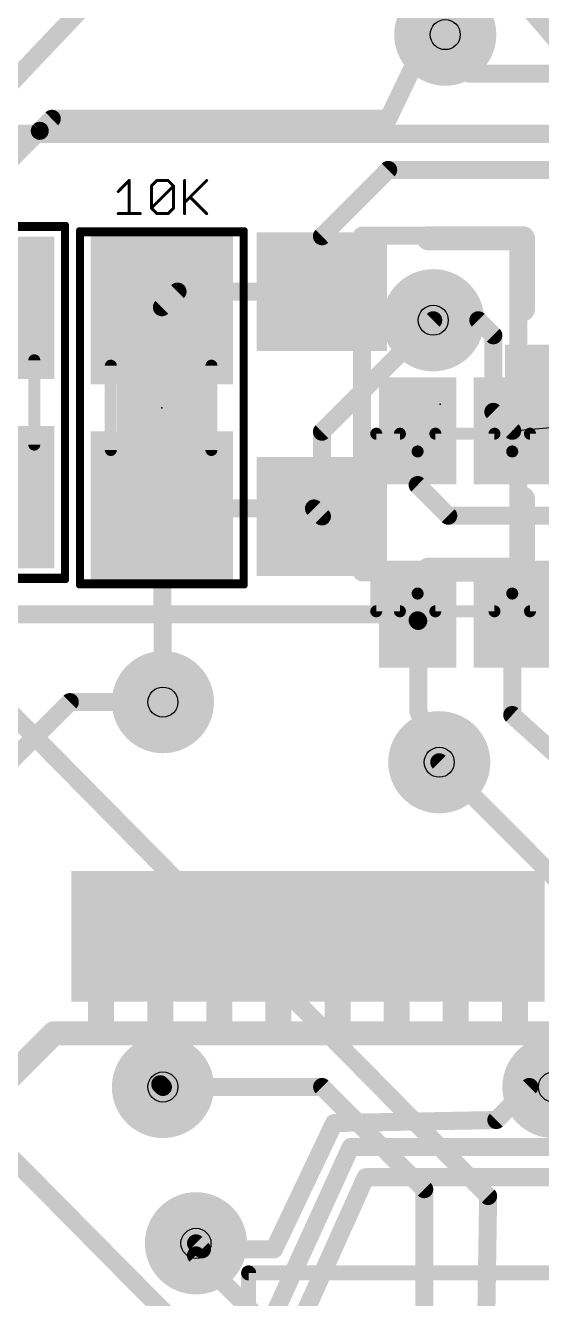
# Model space of a CAD drawing. Extents: x -10.2 to 81, y -3.9 to 69.4.
# Drawn here: x 51.42 to 55.78, y 38.22 to 48.97 of the extents above; entities that cross this region are included whole.
import ezdxf

# ---------------------------------------------------------------- set-up
doc = ezdxf.new("R2010")
doc.units = 0
for name, color, linetype in [('1', 22, 'CONTINUOUS'), ('16', 175, 'CONTINUOUS'), ('18', 82, 'CONTINUOUS'), ('19', 53, 'CONTINUOUS'), ('21', 253, 'CONTINUOUS'), ('22', 253, 'CONTINUOUS'), ('23', 7, 'CONTINUOUS'), ('27', 253, 'CONTINUOUS'), ('29', 253, 'CONTINUOUS'), ('30', 253, 'CONTINUOUS'), ('31', 253, 'CONTINUOUS'), ('32', 253, 'CONTINUOUS'), ('35', 253, 'CONTINUOUS'), ('39', 22, 'CONTINUOUS'), ('44', 253, 'CONTINUOUS'), ('51', 253, 'CONTINUOUS'), ('52', 253, 'CONTINUOUS')]:
    doc.layers.add(name, color=color, linetype=linetype)

# ---------------------------------------------------------------- blocks, each defined once
blk = doc.blocks.new('RECT')
blk.add_solid([(-0.5, -0.5), (0.5, -0.5), (-0.5, 0.5), (0.5, 0.5)])
blk = doc.blocks.new('ROUNDV')
at = {"const_width": 0.5}
blk.add_lwpolyline([(0, -0.25, 1), (0, 0.25, 1), (0, -0.25)], format="xyb", dxfattribs=at)

msp = doc.modelspace()

# ---------------------------------------------------------------- linework, layer by layer
at = {"layer": '1', "const_width": 0.1524}
for points in [[(54.9656, 48.895), (55.1688, 48.5648)], [(55.1688, 48.5648), (59.2328, 48.5648)], [(50.6984, 48.0568), (59.5122, 48.0568)], [(53.9226, 47.1916), (54.483, 47.752)], [(54.483, 47.752), (63.5, 47.752)], [(53.9226, 46.7245), (53.9226, 47.1916)], [(52.7015, 46.7245), (52.5691, 46.5921)], [(53.9226, 46.7245), (52.7015, 46.7245)], [(53.9226, 45.5406), (54.864, 46.482)], [(53.9226, 44.8245), (53.9226, 45.5406)], [(52.5691, 44.8921), (53.8551, 44.8921)], [(52.5691, 44.8921), (52.578, 43.2562)], [(53.8551, 44.8921), (53.9226, 44.8245)], [(55.3282, 39.0836), (51.0286, 43.434)], [(52.5691, 43.4429), (52.578, 43.2562)], [(56.6674, 40.9956), (54.9148, 42.7482)], [(54.2439, 36.4341), (48.8188, 41.91)], [(52.578, 40.005), (52.959, 40.005)], [(53.9242, 40.005), (52.578, 40.005)], [(54.7878, 39.1414), (53.9242, 40.005)], [(54.7878, 37.2872), (54.7878, 39.1414)], [(55.3028, 37.4341), (55.3282, 39.0836)], [(52.8574, 38.5826), (52.8574, 38.6842)], [(54.0059, 37.4341), (52.8574, 38.5826)]]:
    msp.add_lwpolyline(points, dxfattribs=at)
at = {"layer": '1', "const_width": 0.0762}
for points in [[(54.998, 48.915, 1), (54.9332, 48.875)], [(55.1688, 48.6029, 1), (55.1688, 48.5267)], [(55.1364, 48.5448, 1), (55.2012, 48.5848)], [(54.483, 47.7901, 1), (54.483, 47.7139)], [(54.5099, 47.7251, 1), (54.4561, 47.7789)], [(53.9607, 47.1916, 1), (53.8845, 47.1916)], [(53.8957, 47.2185, 1), (53.9495, 47.1647)], [(52.7015, 46.7626, 1), (52.7015, 46.6864)], [(52.7285, 46.6976, 1), (52.6746, 46.7514)], [(53.9226, 46.6864, 1), (53.9226, 46.7626)], [(53.8845, 46.7245, 1), (53.9607, 46.7245)], [(52.5421, 46.619, 1), (52.596, 46.5651)], [(54.8909, 46.4551, 1), (54.8371, 46.5089)], [(53.9607, 45.5406, 1), (53.8845, 45.5406)], [(53.8957, 45.5675, 1), (53.9495, 45.5137)], [(52.5691, 44.9302, 1), (52.5691, 44.854)], [(52.6072, 44.8923, 1), (52.531, 44.8918)], [(53.882, 44.919, 1), (53.8281, 44.8651)], [(53.8551, 44.854, 1), (53.8551, 44.9302)], [(53.8845, 44.8245, 1), (53.9607, 44.8245)], [(53.8957, 44.7976, 1), (53.9495, 44.8514)], [(52.6071, 43.4447, 1), (52.531, 43.4411)], [(52.5399, 43.2544, 1), (52.6161, 43.258)], [(52.5399, 43.256, 1), (52.6161, 43.2564)], [(54.9417, 42.7751, 1), (54.8879, 42.7213)], [(52.578, 40.0431, 1), (52.578, 39.9669)], [(52.578, 40.0431, 1), (52.578, 39.9669)], [(52.959, 39.9669, 1), (52.959, 40.0431)], [(53.9511, 40.0319, 1), (53.8973, 39.9781)], [(53.9242, 39.9669, 1), (53.9242, 40.0431)], [(54.8259, 39.1414, 1), (54.7497, 39.1414)], [(54.7609, 39.1145, 1), (54.8147, 39.1683)], [(55.3663, 39.083, 1), (55.2901, 39.0842)], [(55.3011, 39.0568, 1), (55.3553, 39.1104)], [(52.8955, 38.6842, 1), (52.8193, 38.6842)], [(52.8193, 38.5826, 1), (52.8955, 38.5826)], [(52.8843, 38.6095, 1), (52.8305, 38.5557)]]:
    msp.add_lwpolyline(points, format="xyb", dxfattribs=at)
at = {"layer": '16', "const_width": 0.1524}
for points in [[(56.388, 48.2854), (54.991, 49.911)], [(51.0794, 48.26), (52.5018, 49.7586)], [(54.7624, 48.768), (54.9656, 48.895)], [(54.483, 48.1838), (54.7624, 48.768)], [(51.5366, 48.0822), (51.6382, 48.1838)], [(51.6382, 48.1838), (54.483, 48.1838)], [(49.657, 46.228), (51.5366, 48.0822)], [(54.864, 46.482), (55.245, 46.482)], [(55.245, 46.482), (55.372, 46.355)], [(55.372, 46.355), (55.372, 45.7084)], [(55.372, 45.7084), (55.5319, 45.5485)], [(54.7319, 45.5485), (54.7319, 45.0901)], [(54.7319, 45.0901), (54.991, 44.831)], [(54.991, 44.831), (56.007, 44.831)], [(54.7319, 43.9985), (49.7643, 43.9985)], [(54.7319, 43.9985), (54.7319, 43.9471)], [(54.7319, 43.9471), (54.737, 43.942)], [(54.737, 43.942), (54.737, 43.18)], [(55.5319, 43.9985), (55.5319, 43.1471)], [(51.2826, 42.7482), (51.7906, 43.2562)], [(51.7906, 43.2562), (52.578, 43.2562)], [(54.737, 43.18), (54.9148, 42.7482)], [(55.5319, 43.1471), (56.8452, 41.9608)], [(52.5547, 41.2784), (52.5547, 40.0283)], [(52.5547, 40.0283), (52.578, 40.005)], [(55.6768, 40.005), (55.3974, 39.7256)], [(55.88, 40.005), (55.6768, 40.005)], [(55.3974, 39.7256), (54.0258, 39.7002)], [(53.5178, 38.6334), (54.0258, 39.7002)], [(54.1655, 39.497), (53.467, 37.973)], [(54.1655, 39.497), (56.9722, 39.497)], [(53.721, 37.973), (54.2925, 39.243)], [(54.2925, 39.243), (57.0865, 39.243)], [(52.9082, 38.6334), (52.8574, 38.6842)], [(53.5178, 38.6334), (52.9082, 38.6334)]]:
    msp.add_lwpolyline(points, dxfattribs=at)
at = {"layer": '16', "const_width": 0.0762}
for points in [[(54.9858, 48.8627, 1), (54.9454, 48.9273)], [(54.7422, 48.8003, 1), (54.7826, 48.7357)], [(54.7968, 48.7516, 1), (54.728, 48.7844)], [(51.6382, 48.2219, 1), (51.6382, 48.1457)], [(51.6651, 48.1569, 1), (51.6113, 48.2107)], [(54.4486, 48.2002, 1), (54.5174, 48.1674)], [(54.483, 48.1457, 1), (54.483, 48.2219)], [(51.5097, 48.1091, 1), (51.5635, 48.0553)], [(51.5634, 48.0551, 1), (51.5098, 48.1093)], [(54.864, 46.5201, 1), (54.864, 46.4439)], [(55.2719, 46.5089, 1), (55.2181, 46.4551)], [(55.245, 46.4439, 1), (55.245, 46.5201)], [(55.4101, 46.355, 1), (55.3339, 46.355)], [(55.3451, 46.3281, 1), (55.3989, 46.3819)], [(55.3989, 45.7354, 1), (55.3451, 45.6815)], [(55.3339, 45.7084, 1), (55.4101, 45.7084)], [(54.77, 45.5485, 1), (54.6938, 45.5485)], [(55.505, 45.5215, 1), (55.5589, 45.5754)], [(54.7589, 45.117, 1), (54.705, 45.0631)], [(54.6938, 45.0901, 1), (54.77, 45.0901)], [(54.991, 44.8691, 1), (54.991, 44.7929)], [(54.9641, 44.8041, 1), (55.0179, 44.8579)], [(54.77, 43.9985, 1), (54.6938, 43.9985)], [(54.7589, 43.974, 1), (54.705, 43.9201)], [(54.7751, 43.942, 1), (54.6989, 43.942)], [(54.7101, 43.9151, 1), (54.7639, 43.9689)], [(54.7319, 43.9604, 1), (54.7319, 44.0366)], [(55.57, 43.9985, 1), (55.4938, 43.9985)], [(54.6938, 43.9471, 1), (54.77, 43.9471)], [(51.7906, 43.2943, 1), (51.7906, 43.2181)], [(51.8175, 43.2293, 1), (51.7637, 43.2831)], [(52.578, 43.2181, 1), (52.578, 43.2943)], [(54.7722, 43.1945, 1), (54.7018, 43.1655)], [(54.6989, 43.18, 1), (54.7751, 43.18)], [(55.4938, 43.1471, 1), (55.57, 43.1471)], [(55.5575, 43.1753, 1), (55.5064, 43.1188)], [(54.8796, 42.7337, 1), (54.95, 42.7627)], [(52.5928, 41.2784, 1), (52.5166, 41.2784)], [(52.5817, 40.0552, 1), (52.5278, 40.0013)], [(52.5166, 40.0283, 1), (52.5928, 40.0283)], [(52.5511, 39.9781, 1), (52.6049, 40.0319)], [(55.6768, 40.0431, 1), (55.6768, 39.9669)], [(55.7037, 39.9781, 1), (55.6499, 40.0319)], [(55.3981, 39.6875, 1), (55.3967, 39.7637)], [(54.0251, 39.7383, 1), (54.0265, 39.6621)], [(54.0602, 39.6838, 1), (53.9914, 39.7166)], [(55.3705, 39.7525, 1), (55.4243, 39.6987)], [(54.1655, 39.5351, 1), (54.1655, 39.4589)], [(54.2001, 39.4811, 1), (54.1309, 39.5129)], [(54.2925, 39.2811, 1), (54.2925, 39.2049)], [(54.3272, 39.2274, 1), (54.2578, 39.2586)], [(52.8843, 38.7111, 1), (52.8305, 38.6573)], [(52.9082, 38.6715, 1), (52.9082, 38.5953)], [(52.8813, 38.6065, 1), (52.9351, 38.6603)], [(53.4834, 38.6498, 1), (53.5522, 38.617)], [(53.5178, 38.5953, 1), (53.5178, 38.6715)]]:
    msp.add_lwpolyline(points, format="xyb", dxfattribs=at)
at = {"layer": '19'}
msp.add_line((55.5319, 45.5485), (58.3848, 45.7851), dxfattribs=at)
at = {"layer": '21'}
for points, const_width in [([(50.3579, 47.2877), (51.7579, 47.2877)], 0.0508), ([(51.7579, 47.2877), (51.7579, 44.2877)], 0.0508), ([(51.8691, 44.2421), (51.8691, 47.2421)], 0.0508), ([(51.8691, 47.2421), (53.2691, 47.2421)], 0.0508), ([(53.2691, 47.2421), (53.2691, 44.2421)], 0.0508), ([(55.6226, 47.1745), (54.8226, 47.1745)], 0.2032), ([(55.6226, 46.5745), (55.6226, 47.1745)], 0.2032), ([(55.6226, 44.9745), (55.6226, 44.3745)], 0.2032), ([(55.6226, 44.3745), (54.8226, 44.3745)], 0.2032), ([(51.7579, 44.2877), (50.3579, 44.2877)], 0.0508), ([(53.2691, 44.2421), (51.8691, 44.2421)], 0.0508), ([(62.3028, 38.4341), (53.3028, 38.4341)], 0.127), ([(53.3028, 38.4341), (53.3028, 29.4341)], 0.127)]:
    msp.add_lwpolyline(points, dxfattribs=dict(at, const_width=const_width))
for points, const_width in [([(51.7706, 47.2877, 1), (51.7452, 47.2877)], 0.0254), ([(51.7579, 47.275, 1), (51.7579, 47.3004)], 0.0254), ([(51.8818, 47.2421, 1), (51.8564, 47.2421)], 0.0254), ([(51.8691, 47.2548, 1), (51.8691, 47.2294)], 0.0254), ([(53.2818, 47.2421, 1), (53.2564, 47.2421)], 0.0254), ([(53.2691, 47.2294, 1), (53.2691, 47.2548)], 0.0254), ([(54.8226, 47.2253, 1), (54.8226, 47.1237)], 0.1016), ([(55.6734, 47.1745, 1), (55.5718, 47.1745)], 0.1016), ([(55.6226, 47.1237, 1), (55.6226, 47.2253)], 0.1016), ([(55.5718, 46.5745, 1), (55.6734, 46.5745)], 0.1016), ([(55.6734, 44.9745, 1), (55.5718, 44.9745)], 0.1016), ([(54.8226, 44.4253, 1), (54.8226, 44.3237)], 0.1016), ([(55.5718, 44.3745, 1), (55.6734, 44.3745)], 0.1016), ([(55.6226, 44.3237, 1), (55.6226, 44.4253)], 0.1016), ([(51.7579, 44.275, 1), (51.7579, 44.3004)], 0.0254), ([(51.7452, 44.2877, 1), (51.7706, 44.2877)], 0.0254), ([(51.8691, 44.2548, 1), (51.8691, 44.2294)], 0.0254), ([(51.8564, 44.2421, 1), (51.8818, 44.2421)], 0.0254), ([(53.2564, 44.2421, 1), (53.2818, 44.2421)], 0.0254), ([(53.2691, 44.2294, 1), (53.2691, 44.2548)], 0.0254), ([(53.3345, 38.4341, 1), (53.271, 38.4341)], 0.0635), ([(53.3028, 38.4659, 1), (53.3028, 38.4024)], 0.0635)]:
    msp.add_lwpolyline(points, format="xyb", dxfattribs=dict(at, const_width=const_width))
at = {"layer": '22'}
for points, const_width in [([(54.3819, 45.5235), (54.3819, 44.0235)], 0.1016), ([(51.6547, 40.4584), (51.1547, 39.9584)], 0.2032), ([(51.6547, 40.4584), (64.4547, 40.4584)], 0.2032)]:
    msp.add_lwpolyline(points, dxfattribs=dict(at, const_width=const_width))
for points, const_width in [([(54.4073, 45.5235, 1), (54.3565, 45.5235)], 0.0508), ([(54.3565, 44.0235, 1), (54.4073, 44.0235)], 0.0508), ([(51.6547, 40.5092, 1), (51.6547, 40.4076)], 0.1016), ([(51.6907, 40.4225, 1), (51.6188, 40.4943)], 0.1016)]:
    msp.add_lwpolyline(points, format="xyb", dxfattribs=dict(at, const_width=const_width))
at = {"layer": '23'}
for p in [(52.5691, 45.7421), (54.9226, 45.7745)]:
    msp.add_point(p, dxfattribs=at)
at = {"layer": '27', "const_width": 0.0254}
for points in [[(52.2002, 47.5695), (52.2934, 47.6627)], [(52.2934, 47.6627), (52.2934, 47.383)], [(52.4808, 47.6161), (52.5274, 47.6627)], [(52.5274, 47.6627), (52.6207, 47.6627)], [(52.6207, 47.6627), (52.6673, 47.6161)], [(52.7615, 47.6627), (52.7615, 47.383)], [(52.7615, 47.4763), (52.9479, 47.6627)], [(52.4808, 47.4296), (52.4808, 47.6161)], [(52.4808, 47.4296), (52.6673, 47.6161)], [(52.6673, 47.6161), (52.6673, 47.4296)], [(52.5274, 47.383), (52.4808, 47.4296)], [(52.6673, 47.4296), (52.6207, 47.383)], [(52.8081, 47.5229), (52.9479, 47.383)], [(52.2002, 47.383), (52.3866, 47.383)], [(52.6207, 47.383), (52.5274, 47.383)]]:
    msp.add_lwpolyline(points, dxfattribs=at)
at = {"layer": '27', "const_width": 0.0127}
for points in [[(52.2997, 47.6627, 1), (52.287, 47.6627)], [(52.2979, 47.6582, 1), (52.2889, 47.6672)], [(52.5274, 47.669, 1), (52.5274, 47.6563)], [(52.5319, 47.6582, 1), (52.5229, 47.6672)], [(52.6251, 47.6672, 1), (52.6162, 47.6582)], [(52.6207, 47.6563, 1), (52.6207, 47.669)], [(52.7678, 47.6627, 1), (52.7551, 47.6627)], [(52.9524, 47.6582, 1), (52.9434, 47.6672)], [(52.1957, 47.574, 1), (52.2047, 47.565)], [(52.4763, 47.6206, 1), (52.4853, 47.6116)], [(52.4872, 47.6161, 1), (52.4745, 47.6161)], [(52.6736, 47.6161, 1), (52.6609, 47.6161)], [(52.6717, 47.6116, 1), (52.6628, 47.6206)], [(52.6628, 47.6116, 1), (52.6717, 47.6206)], [(52.4853, 47.4341, 1), (52.4763, 47.4252)], [(52.4763, 47.4341, 1), (52.4853, 47.4252)], [(52.4745, 47.4296, 1), (52.4872, 47.4296)], [(52.6609, 47.4296, 1), (52.6736, 47.4296)], [(52.6717, 47.4252, 1), (52.6628, 47.4341)], [(52.757, 47.4807, 1), (52.766, 47.4718)], [(52.8126, 47.5273, 1), (52.8036, 47.5184)], [(52.2002, 47.3894, 1), (52.2002, 47.3767)], [(52.287, 47.383, 1), (52.2997, 47.383)], [(52.3866, 47.3767, 1), (52.3866, 47.3894)], [(52.5274, 47.3894, 1), (52.5274, 47.3767)], [(52.5229, 47.3786, 1), (52.5319, 47.3875)], [(52.6162, 47.3875, 1), (52.6251, 47.3786)], [(52.6207, 47.3767, 1), (52.6207, 47.3894)], [(52.7551, 47.383, 1), (52.7678, 47.383)], [(52.9434, 47.3786, 1), (52.9524, 47.3875)]]:
    msp.add_lwpolyline(points, format="xyb", dxfattribs=at)
at = {"layer": '39', "const_width": 0.0508}
for points in [[(50.3749, 47.2607), (51.7409, 47.2607)], [(51.7409, 47.2607), (51.7409, 44.3147)], [(51.8861, 44.2691), (51.8861, 47.2151)], [(51.8861, 47.2151), (53.2521, 47.2151)], [(53.2521, 47.2151), (53.2521, 44.2691)], [(51.7409, 44.3147), (50.3749, 44.3147)], [(53.2521, 44.2691), (51.8861, 44.2691)]]:
    msp.add_lwpolyline(points, dxfattribs=at)
at = {"layer": '39', "const_width": 0.0254}
for points in [[(51.7536, 47.2607, 1), (51.7282, 47.2607)], [(51.7409, 47.248, 1), (51.7409, 47.2734)], [(51.8988, 47.2151, 1), (51.8734, 47.2151)], [(51.8861, 47.2278, 1), (51.8861, 47.2024)], [(53.2648, 47.2151, 1), (53.2394, 47.2151)], [(53.2521, 47.2024, 1), (53.2521, 47.2278)], [(51.7282, 44.3147, 1), (51.7536, 44.3147)], [(51.7409, 44.302, 1), (51.7409, 44.3274)], [(51.8861, 44.2818, 1), (51.8861, 44.2564)], [(51.8734, 44.2691, 1), (51.8988, 44.2691)], [(53.2394, 44.2691, 1), (53.2648, 44.2691)], [(53.2521, 44.2564, 1), (53.2521, 44.2818)]]:
    msp.add_lwpolyline(points, format="xyb", dxfattribs=at)
at = {"layer": '44'}
for centre in [(54.9656, 48.895), (54.864, 46.482), (52.578, 43.2562), (54.9148, 42.7482), (52.578, 40.005), (55.88, 40.005), (52.8574, 38.6842)]:
    msp.add_circle(centre, 0.127, dxfattribs=at)
at = {"layer": '51'}
for points, const_width in [([(54.2622, 44.3521), (54.2622, 47.1969)], 0.1524), ([(54.2622, 47.1969), (55.583, 47.1969)], 0.1524), ([(55.583, 47.1969), (55.583, 44.3521)], 0.1524), ([(51.4899, 46.1437), (51.4899, 45.4317)], 0.1016), ([(52.1371, 45.3861), (52.1371, 46.0981)], 0.1016), ([(52.9881, 45.3861), (52.9881, 46.0981)], 0.1016), ([(55.583, 44.3521), (54.2622, 44.3521)], 0.1524)]:
    msp.add_lwpolyline(points, dxfattribs=dict(at, const_width=const_width))
for points, const_width in [([(54.3003, 47.1969, 1), (54.2241, 47.1969)], 0.0762), ([(54.2622, 47.235, 1), (54.2622, 47.1588)], 0.0762), ([(55.6211, 47.1969, 1), (55.5449, 47.1969)], 0.0762), ([(55.583, 47.1588, 1), (55.583, 47.235)], 0.0762), ([(51.5153, 46.1437, 1), (51.4645, 46.1437)], 0.0508), ([(52.1625, 46.0981, 1), (52.1117, 46.0981)], 0.0508), ([(53.0135, 46.0981, 1), (52.9627, 46.0981)], 0.0508), ([(51.4645, 45.4317, 1), (51.5153, 45.4317)], 0.0508), ([(52.1117, 45.3861, 1), (52.1625, 45.3861)], 0.0508), ([(52.9627, 45.3861, 1), (53.0135, 45.3861)], 0.0508), ([(54.2622, 44.3902, 1), (54.2622, 44.314)], 0.0762), ([(55.583, 44.314, 1), (55.583, 44.3902)], 0.0762), ([(54.2241, 44.3521, 1), (54.3003, 44.3521)], 0.0762), ([(55.5449, 44.3521, 1), (55.6211, 44.3521)], 0.0762)]:
    msp.add_lwpolyline(points, format="xyb", dxfattribs=dict(at, const_width=const_width))
at = {"layer": '52', "const_width": 0.1016}
for points in [[(54.5819, 45.5235), (54.3819, 45.5235)], [(55.3819, 45.5235), (54.8819, 45.5235)], [(56.1819, 45.5235), (55.6819, 45.5235)], [(54.3819, 44.0235), (54.5819, 44.0235)], [(54.8819, 44.0235), (55.3819, 44.0235)], [(55.6819, 44.0235), (56.1819, 44.0235)]]:
    msp.add_lwpolyline(points, dxfattribs=at)
at = {"layer": '52'}
for points, const_width in [([(54.3819, 45.5489, 1), (54.3819, 45.4981)], 0.0508), ([(54.5819, 45.5235, 0.4142), (54.7319, 45.3735)], 0.1016), ([(54.6073, 45.5235, 1), (54.5565, 45.5235)], 0.0508), ([(54.5819, 45.4981, 1), (54.5819, 45.5489)], 0.0508), ([(54.7319, 45.3735, 0.4142), (54.8819, 45.5235)], 0.1016), ([(54.8819, 45.5489, 1), (54.8819, 45.4981)], 0.0508), ([(54.9073, 45.5235, 1), (54.8565, 45.5235)], 0.0508), ([(55.3819, 45.5235, 0.4142), (55.5319, 45.3735)], 0.1016), ([(55.4073, 45.5235, 1), (55.3565, 45.5235)], 0.0508), ([(55.3819, 45.4981, 1), (55.3819, 45.5489)], 0.0508), ([(55.5319, 45.3735, 0.4142), (55.6819, 45.5235)], 0.1016), ([(55.6819, 45.5489, 1), (55.6819, 45.4981)], 0.0508), ([(55.7073, 45.5235, 1), (55.6565, 45.5235)], 0.0508), ([(54.7319, 45.3989, 1), (54.7319, 45.3481)], 0.0508), ([(54.7319, 45.3481, 1), (54.7319, 45.3989)], 0.0508), ([(55.5319, 45.3989, 1), (55.5319, 45.3481)], 0.0508), ([(55.5319, 45.3481, 1), (55.5319, 45.3989)], 0.0508), ([(54.7319, 44.1735, 0.4142), (54.5819, 44.0235)], 0.1016), ([(54.8819, 44.0235, 0.4142), (54.7319, 44.1735)], 0.1016), ([(54.7319, 44.1989, 1), (54.7319, 44.1481)], 0.0508), ([(54.7319, 44.1481, 1), (54.7319, 44.1989)], 0.0508), ([(55.5319, 44.1735, 0.4142), (55.3819, 44.0235)], 0.1016), ([(55.6819, 44.0235, 0.4142), (55.5319, 44.1735)], 0.1016), ([(55.5319, 44.1989, 1), (55.5319, 44.1481)], 0.0508), ([(55.5319, 44.1481, 1), (55.5319, 44.1989)], 0.0508), ([(54.3819, 44.0489, 1), (54.3819, 43.9981)], 0.0508), ([(54.5565, 44.0235, 1), (54.6073, 44.0235)], 0.0508), ([(54.5819, 43.9981, 1), (54.5819, 44.0489)], 0.0508), ([(54.8819, 44.0489, 1), (54.8819, 43.9981)], 0.0508), ([(54.8565, 44.0235, 1), (54.9073, 44.0235)], 0.0508), ([(55.3565, 44.0235, 1), (55.4073, 44.0235)], 0.0508), ([(55.3819, 43.9981, 1), (55.3819, 44.0489)], 0.0508), ([(55.6819, 44.0489, 1), (55.6819, 43.9981)], 0.0508), ([(55.6565, 44.0235, 1), (55.7073, 44.0235)], 0.0508)]:
    msp.add_lwpolyline(points, format="xyb", dxfattribs=dict(at, const_width=const_width))

# ---------------------------------------------------------------- block references
at = {"layer": '1', "xscale": 1.1, "rotation": 90}
for p in [(52.5691, 46.5921), (52.5691, 44.8921)]:
    msp.add_blockref('RECT', p, dxfattribs=at)
at = {"layer": '1', "xscale": 0.8, "yscale": 0.9, "rotation": 270}
for p in [(53.9226, 46.7245), (56.0226, 45.7745), (53.9226, 44.8245)]:
    msp.add_blockref('RECT', p, dxfattribs=at)
at = {"layer": '1', "rotation": 270}
for p in [(51.0579, 46.5877), (51.0579, 44.9877)]:
    msp.add_blockref('RECT', p, dxfattribs=at)
at = {"layer": '16', "xscale": 0.45, "yscale": 0.7}
for p in [(54.7319, 45.5485), (55.5319, 45.5485)]:
    msp.add_blockref('RECT', p, dxfattribs=at)
at = {"layer": '16', "rotation": 180}
for p, xscale, yscale in [((54.7319, 43.9985), 0.45, 0.7), ((55.5319, 43.9985), 0.45, 0.7), ((52.0547, 41.2784), 0.3, 0.9), ((52.5547, 41.2784), 0.3, 0.9), ((53.0547, 41.2784), 0.3, 0.9), ((53.5547, 41.2784), 0.3, 0.9), ((54.0547, 41.2784), 0.3, 0.9), ((54.5547, 41.2784), 0.3, 0.9), ((55.0547, 41.2784), 0.3, 0.9), ((55.5547, 41.2784), 0.3, 0.9)]:
    msp.add_blockref('RECT', p, dxfattribs=dict(at, xscale=xscale, yscale=yscale))
at = {"layer": '18', "xscale": 0.6604, "yscale": 0.6604}
for p in [(54.9656, 48.895), (54.9656, 48.895), (54.864, 46.482), (54.864, 46.482), (52.578, 43.2562), (52.578, 43.2562), (54.9148, 42.7482), (54.9148, 42.7482), (52.578, 40.005), (52.578, 40.005), (55.88, 40.005), (55.88, 40.005), (52.8574, 38.6842), (52.8574, 38.6842)]:
    msp.add_blockref('ROUNDV', p, dxfattribs=at)
at = {"layer": '21', "xscale": 0.4572, "yscale": 0.762, "rotation": 90}
msp.add_blockref('RECT', (52.5691, 45.7421), dxfattribs=at)
at = {"layer": '29', "xscale": 0.8636, "yscale": 0.8636}
for p in [(54.9656, 48.895), (54.864, 46.482), (52.578, 43.2562), (54.9148, 42.7482), (52.578, 40.005), (55.88, 40.005), (52.8574, 38.6842)]:
    msp.add_blockref('ROUNDV', p, dxfattribs=at)
at = {"layer": '29'}
for p, xscale, yscale, rotation in [((52.5691, 46.5921), 1.3032, 1.2032, 90), ((53.9226, 46.7245), 1.0032, 1.1032, 270), ((51.0579, 46.5877), 1.2032, 1.2032, 270), ((56.0226, 45.7745), 1.0032, 1.1032, 270), ((51.0579, 44.9877), 1.2032, 1.2032, 270), ((52.5691, 44.8921), 1.3032, 1.2032, 90), ((53.9226, 44.8245), 1.0032, 1.1032, 270)]:
    msp.add_blockref('RECT', p, dxfattribs=dict(at, xscale=xscale, yscale=yscale, rotation=rotation))
at = {"layer": '30'}
for name, p, xscale, yscale in [('ROUNDV', (54.9656, 48.895), 0.8636, 0.8636), ('ROUNDV', (54.864, 46.482), 0.8636, 0.8636), ('RECT', (54.7319, 45.5485), 0.6532, 0.9032), ('RECT', (55.5319, 45.5485), 0.6532, 0.9032), ('ROUNDV', (52.578, 43.2562), 0.8636, 0.8636), ('ROUNDV', (54.9148, 42.7482), 0.8636, 0.8636), ('ROUNDV', (52.578, 40.005), 0.8636, 0.8636), ('ROUNDV', (55.88, 40.005), 0.8636, 0.8636), ('ROUNDV', (52.8574, 38.6842), 0.8636, 0.8636)]:
    msp.add_blockref(name, p, dxfattribs=dict(at, xscale=xscale, yscale=yscale))
at = {"layer": '30', "rotation": 180}
for p, xscale, yscale in [((54.7319, 43.9985), 0.6532, 0.9032), ((55.5319, 43.9985), 0.6532, 0.9032), ((52.0547, 41.2784), 0.5032, 1.1032), ((52.5547, 41.2784), 0.5032, 1.1032), ((53.0547, 41.2784), 0.5032, 1.1032), ((53.5547, 41.2784), 0.5032, 1.1032), ((54.0547, 41.2784), 0.5032, 1.1032), ((54.5547, 41.2784), 0.5032, 1.1032), ((55.0547, 41.2784), 0.5032, 1.1032), ((55.5547, 41.2784), 0.5032, 1.1032)]:
    msp.add_blockref('RECT', p, dxfattribs=dict(at, xscale=xscale, yscale=yscale))
at = {"layer": '31', "xscale": 1.1, "rotation": 90}
for p in [(52.5691, 46.5921), (52.5691, 44.8921)]:
    msp.add_blockref('RECT', p, dxfattribs=at)
at = {"layer": '31', "xscale": 0.8, "yscale": 0.9, "rotation": 270}
for p in [(53.9226, 46.7245), (56.0226, 45.7745), (53.9226, 44.8245)]:
    msp.add_blockref('RECT', p, dxfattribs=at)
at = {"layer": '31', "rotation": 270}
for p in [(51.0579, 46.5877), (51.0579, 44.9877)]:
    msp.add_blockref('RECT', p, dxfattribs=at)
at = {"layer": '32', "xscale": 0.45, "yscale": 0.7}
for p in [(54.7319, 45.5485), (55.5319, 45.5485)]:
    msp.add_blockref('RECT', p, dxfattribs=at)
at = {"layer": '32', "rotation": 180}
for p, xscale, yscale in [((54.7319, 43.9985), 0.45, 0.7), ((55.5319, 43.9985), 0.45, 0.7), ((52.0547, 41.2784), 0.3, 0.9), ((52.5547, 41.2784), 0.3, 0.9), ((53.0547, 41.2784), 0.3, 0.9), ((53.5547, 41.2784), 0.3, 0.9), ((54.0547, 41.2784), 0.3, 0.9), ((54.5547, 41.2784), 0.3, 0.9), ((55.0547, 41.2784), 0.3, 0.9), ((55.5547, 41.2784), 0.3, 0.9)]:
    msp.add_blockref('RECT', p, dxfattribs=dict(at, xscale=xscale, yscale=yscale))
at = {"layer": '35', "xscale": 0.3998, "yscale": 0.6, "rotation": 90}
msp.add_blockref('RECT', (52.5691, 45.7421), dxfattribs=at)
at = {"layer": '51', "xscale": 0.5001, "yscale": 0.95}
for p, rotation in [((51.063, 46.3759), 270), ((52.564, 46.3223), 90), ((51.063, 45.2075), 270), ((52.564, 45.1539), 90)]:
    msp.add_blockref('RECT', p, dxfattribs=dict(at, rotation=rotation))
at = {"layer": '52', "xscale": 0.22, "yscale": 1.1, "rotation": 180}
for p in [(52.0547, 41.0384), (52.5547, 41.0384), (53.0547, 41.0384), (53.5547, 41.0384), (54.0547, 41.0384), (54.5547, 41.0384), (55.0547, 41.0384), (55.5547, 41.0384)]:
    msp.add_blockref('RECT', p, dxfattribs=at)

doc.saveas('drawing.dxf')
